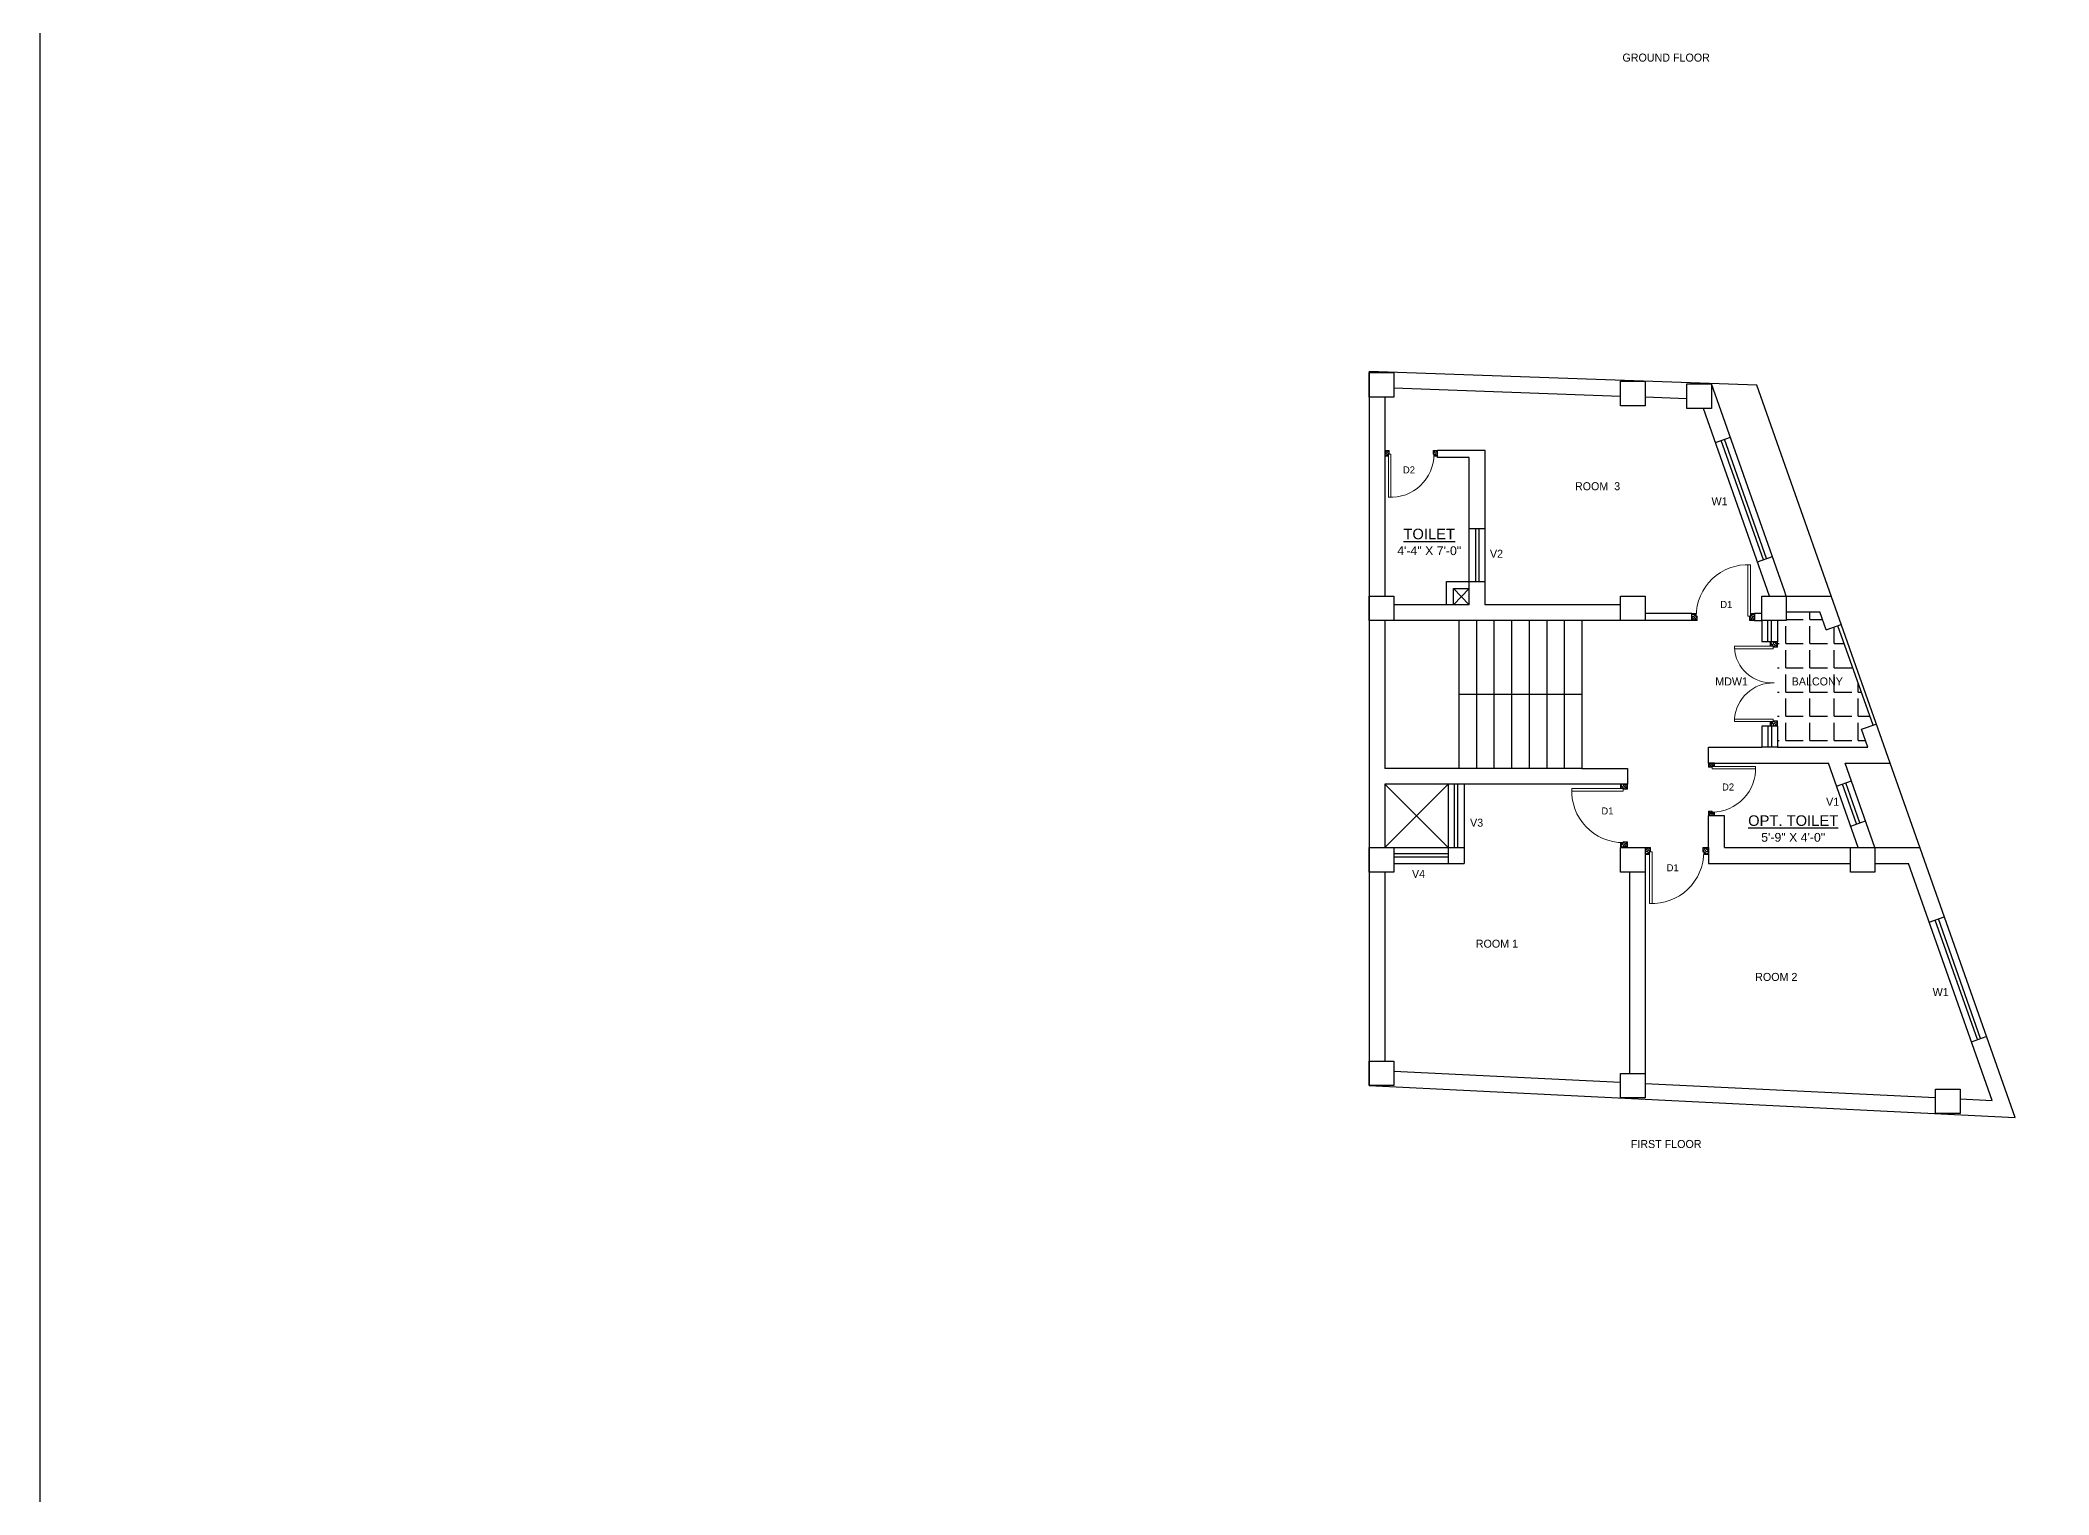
# Model space of a CAD drawing. Header units: inches. Extents: x -4105 to 12660, y -16184 to -3174.
# Drawn here: x 10736 to 11878, y -14371 to -13544 of the extents above; entities that cross this region are included whole.
import ezdxf

# ---------------------------------------------------------------- set-up
doc = ezdxf.new("R2010")
doc.units = ezdxf.units.IN
doc.header["$LTSCALE"] = 0.5
doc.header["$MEASUREMENT"] = 0
for name, color, linetype, lineweight in [('door', 202, 'Continuous', 5), ('Ele', 7, 'Continuous', 30), ('Toilet', 7, 'Continuous', 25), ('wall', 20, 'Continuous', 40)]:
    doc.layers.add(name, color=color, linetype=linetype, lineweight=lineweight)
doc.styles.add('arial', font='arial.ttf')
doc.styles.get("Standard").update_dxf_attribs({"font": 'arial.ttf'})

# ---------------------------------------------------------------- blocks, each defined once
blk = doc.blocks.new('A$C27B36B59')
at = {"layer": 'door'}
for p, q in [((0, 4), (0, 0)), ((2.5, 4), (0, 4)), ((0, 0), (3, 0)), ((2.5, 2.5), (2.5, 4)), ((3, 2.5), (2.5, 2.5)), ((3, 0), (3, 2.5))]:
    blk.add_line(p, q, dxfattribs=at)
for centre, radius, start, end in [((-1.4, -0.5), 4.75, 22.1411, 72.838), ((1.3, 2.1), 1.64, 45.138, 144.8948), ((2.2, 0.3), 2.49, 83.3149, 152.658), ((0.1, 0.4), 2.05, 349.4875, 93.6805), ((2, -0.5), 2.01, 58.7447, 166.495), ((-0.1, 0.3), 1.13, 343.542, 86.947), ((2.1, -0.4), 1.17, 38.2816, 160.1519)]:
    blk.add_arc(centre, radius, start, end, dxfattribs=at)
blk = doc.blocks.new('D2')
at = {"layer": 'door'}
for p, q in [((74474, 24047.6), (74474, 24018.1)), ((74474, 24047.6), (74475.5, 24047.6)), ((74475.5, 24047.6), (74475.5, 24018.1))]:
    blk.add_line(p, q, dxfattribs=at)
blk.add_arc((74474, 24047.6), 29.5, 180, 272.9146, dxfattribs=at)
at = {"layer": 'door', "xscale": -1, "rotation": 180}
blk.add_blockref('A$C27B36B59', (74442, 24050.1), dxfattribs=at)
at = {"layer": 'door', "rotation": 180}
blk.add_blockref('A$C27B36B59', (74478, 24050.1), dxfattribs=at)

msp = doc.modelspace()

# ---------------------------------------------------------------- hatches: boundary and pattern name
at = {"layer": 'Toilet'}
h = msp.add_hatch(dxfattribs=at)
h.set_pattern_fill('ANGLE', color=256, scale=50)
h.set_pattern_definition([(0, (0, 0), (0, 13.75), [10, -3.75]), (90, (0, 0), (-13.75, 8e-16), [10, -3.75])])
h.paths.add_polyline_path([(11758.4, -13877.3), (11751.8, -13879.6), (11748.2, -13869.4), (11729.1, -13869.4), (11729.1, -13874.4), (11724.1, -13874.4), (11724.1, -13886.4), (11724.1, -13934.4), (11724.1, -13946.4), (11775.4, -13946.4), (11771.8, -13936.2), (11778.4, -13933.8)])
h.paths.add_polyline_path([(11730.2, -13913.9), (11762.8, -13913.9), (11762.8, -13904.1), (11730.2, -13904.1)], flags=24)

# ---------------------------------------------------------------- linework, layer by layer
at = {"layer": 'door', "ltscale": 0.5}
for p, q in [((11721.6, -13888.9), (11699.6, -13888.9)), ((11699.6, -13890.4), (11699.6, -13888.9)), ((11721.6, -13890.4), (11699.6, -13890.4)), ((11720, -13886.4), (11720, -13888.8)), ((11721.6, -13888.9), (11721.6, -13890.4)), ((11721.7, -13889.4), (11724.1, -13889.4)), ((11699.6, -13930.4), (11699.6, -13931.8)), ((11721.6, -13930.4), (11699.6, -13930.4)), ((11721.6, -13931.8), (11721.6, -13930.4)), ((11721.6, -13931.8), (11699.6, -13931.8)), ((11720, -13934.4), (11720, -13931.9)), ((11721.7, -13931.3), (11724.1, -13931.3)), ((11724.1, -13934.4), (11724.1, -13931.3))]:
    msp.add_line(p, q, dxfattribs=at)
for centre, radius, start, end in [((11720.7, -13888.7), 21.1, 182.8998, 273.7401), ((11721.7, -13931.9), 22.1, 88.9391, 176.0186)]:
    msp.add_arc(centre, radius, start, end, dxfattribs=at)
at = {"layer": 'Toilet'}
for p, q in [((11712.4, -13740.6), (11491.9, -13732.8)), ((11491.9, -13732.8), (11491.9, -14138.8)), ((11500.9, -13747.3), (11500.9, -13827.9)), ((11634.9, -13746.9), (11505.9, -13742.3)), ((11672.6, -13748.2), (11648.9, -13747.3)), ((11691, -13752.1), (11686.6, -13739.7)), ((11859.1, -14156.9), (11712.4, -13740.6)), ((11719.6, -13860.4), (11682, -13753.7)), ((11728.1, -13857.4), (11691, -13752.1)), ((11688.8, -13773.1), (11697.3, -13770.1)), ((11557.9, -13777.6), (11530.9, -13777.6)), ((11530.9, -13781.6), (11530.9, -13777.6)), ((11548.9, -13781.6), (11530.9, -13781.6)), ((11548.9, -13856.1), (11548.9, -13781.6)), ((11557.9, -13865.4), (11557.9, -13777.6)), ((11716.1, -13839.8), (11692.1, -13771.9)), ((11717.9, -13839.1), (11694, -13771.2)), ((11548.9, -13822.1), (11557.9, -13822.1)), ((11552.4, -13822.1), (11552.4, -13852.1)), ((11554.4, -13822.1), (11554.4, -13852.1)), ((11500.9, -13827.9), (11500.9, -13860.4)), ((11712.8, -13841), (11721.2, -13838)), ((11535.9, -13865.4), (11535.9, -13852.1)), ((11535.9, -13852.1), (11548.9, -13852.1)), ((11539.9, -13865.4), (11539.9, -13856.1)), ((11539.9, -13856.1), (11548.9, -13856.1)), ((11539.9, -13856.1), (11548.9, -13865.4)), ((11539.9, -13865.4), (11548.9, -13856.1)), ((11548.9, -13852.1), (11557.9, -13852.1)), ((11548.9, -13865.4), (11548.9, -13856.1)), ((11719.6, -13860.4), (11754.6, -13860.4)), ((11729.1, -13860.4), (11728.1, -13857.4)), ((11539.9, -13865.4), (11505.9, -13865.4)), ((11548.9, -13865.4), (11539.9, -13865.4)), ((11634.9, -13865.4), (11557.9, -13865.4)), ((11675.4, -13870.4), (11648.9, -13870.4)), ((11675.4, -13874.4), (11675.4, -13870.4)), ((11715.1, -13870.4), (11711.1, -13870.4)), ((11711.1, -13874.4), (11711.1, -13870.4)), ((11729.1, -13869.4), (11748.2, -13869.4)), ((11751.8, -13879.6), (11748.2, -13869.4)), ((11500.9, -13874.4), (11500.9, -13958.4)), ((11634.9, -13874.4), (11500.9, -13874.4)), ((11542.9, -13874.4), (11542.9, -13916.4)), ((11552.9, -13874.4), (11552.9, -13916.4)), ((11562.9, -13874.4), (11562.9, -13916.4)), ((11572.9, -13874.4), (11572.9, -13916.4)), ((11582.9, -13874.4), (11582.9, -13916.4)), ((11592.9, -13874.4), (11592.9, -13916.4)), ((11602.9, -13874.4), (11602.9, -13916.4)), ((11612.9, -13874.4), (11612.9, -13916.4)), ((11675.4, -13874.4), (11648.9, -13874.4)), ((11711.1, -13874.4), (11715.1, -13874.4)), ((11715.1, -13874.4), (11715.1, -13886.4)), ((11718.6, -13886.4), (11718.6, -13874.4)), ((11720.6, -13886.4), (11720.6, -13874.4)), ((11724.1, -13874.4), (11724.1, -13886.4)), ((11751.8, -13879.6), (11760.3, -13876.6)), ((11778.4, -13933.8), (11758.4, -13877.3)), ((11724.1, -13886.4), (11715.1, -13886.4)), ((11612.9, -13916.4), (11542.9, -13916.4)), ((11542.9, -13916.4), (11542.9, -13958.4)), ((11552.9, -13916.4), (11552.9, -13958.4)), ((11562.9, -13916.4), (11562.9, -13958.4)), ((11572.9, -13916.4), (11572.9, -13958.4)), ((11582.9, -13916.4), (11582.9, -13958.4)), ((11592.9, -13916.4), (11592.9, -13958.4)), ((11602.9, -13916.4), (11602.9, -13958.4)), ((11612.9, -13916.4), (11612.9, -13958.4)), ((11715.1, -13934.4), (11715.1, -13946.4)), ((11724.1, -13934.4), (11715.1, -13934.4)), ((11718.6, -13934.4), (11718.6, -13946.4)), ((11720.6, -13934.4), (11720.6, -13946.4)), ((11724.1, -13934.4), (11724.1, -13946.4)), ((11771.8, -13936.2), (11780.2, -13933.2)), ((11775.4, -13946.4), (11771.8, -13936.2)), ((11684.9, -13955.4), (11684.9, -13946.4)), ((11684.9, -13946.4), (11715.1, -13946.4)), ((11724.1, -13946.4), (11715.1, -13946.4)), ((11724.1, -13946.4), (11775.4, -13946.4)), ((11612.9, -13958.4), (11500.9, -13958.4)), ((11612.9, -13958.4), (11638.9, -13958.4)), ((11638.9, -13958.4), (11638.9, -13967.4)), ((11684.9, -13955.4), (11753.1, -13955.4)), ((11770, -14003.4), (11753.1, -13955.4)), ((11779.5, -14003.4), (11762.6, -13955.4)), ((11762.6, -13955.4), (11788.1, -13955.4)), ((11500.9, -13967.4), (11500.9, -14003.4)), ((11638.9, -13967.4), (11500.9, -13967.4)), ((11500.9, -14003.4), (11536.9, -13967.4)), ((11536.9, -14003.4), (11500.9, -13967.4)), ((11536.9, -13967.4), (11536.9, -14003.4)), ((11540.4, -14003.4), (11540.4, -13967.4)), ((11542.4, -14003.4), (11542.4, -13967.4)), ((11545.9, -13967.4), (11545.9, -14012.4)), ((11757.7, -13968.5), (11766.2, -13965.5)), ((11769, -13990), (11761, -13967.4)), ((11770.9, -13989.3), (11762.9, -13966.7)), ((11684.9, -14003.4), (11684.9, -13985.4)), ((11693.9, -13985.4), (11684.9, -13985.4)), ((11693.9, -14003.4), (11693.9, -13985.4)), ((11765.7, -13991.2), (11774.2, -13988.2)), ((11505.9, -14003.4), (11536.9, -14003.4)), ((11536.9, -14006.9), (11505.9, -14006.9)), ((11536.9, -14008.9), (11505.9, -14008.9)), ((11536.9, -14003.4), (11536.9, -14012.4)), ((11536.9, -14003.4), (11545.9, -14003.4)), ((11684.9, -14003.4), (11684.9, -14012.4)), ((11693.9, -14003.4), (11770, -14003.4)), ((11779.5, -14003.4), (11805, -14003.4)), ((11500.9, -14017.4), (11500.9, -14124.8)), ((11505.9, -14012.4), (11545.9, -14012.4)), ((11639.9, -14017.4), (11639.9, -14131.8)), ((11648.9, -14017.4), (11648.9, -14137.7)), ((11684.9, -14012.4), (11765.5, -14012.4)), ((11779.5, -14012.4), (11798.6, -14012.4)), ((11846.2, -14147.2), (11798.6, -14012.4)), ((11810.4, -14045.9), (11818.9, -14042.9)), ((11837.7, -14112.6), (11813.7, -14044.7)), ((11839.5, -14111.9), (11815.6, -14044)), ((11834.4, -14113.8), (11842.8, -14110.8)), ((11505.9, -14130.5), (11634.9, -14136.8)), ((11491.9, -14138.8), (11859.1, -14156.9)), ((11648.9, -14137.5), (11813.9, -14145.6)), ((11827.9, -14146.3), (11846.2, -14147.2))]:
    msp.add_line(p, q, dxfattribs=at)
at = {"layer": 'Toilet', "color": 3}
msp.add_lwpolyline([(10736.5, -12656), (12660, -12656), (12660, -16184.4), (10736.5, -16184.4)], close=True, dxfattribs=at)
at = {"layer": 'Toilet'}
for points in [[(11491.9, -13733.3), (11505.9, -13733.3), (11505.9, -13747.3), (11491.9, -13747.3)], [(11634.9, -13738.3), (11648.9, -13738.3), (11648.9, -13752.3), (11634.9, -13752.3)], [(11672.6, -13739.7), (11686.6, -13739.7), (11686.6, -13753.7), (11672.6, -13753.7)], [(11491.9, -13860.4), (11505.9, -13860.4), (11505.9, -13874.4), (11491.9, -13874.4)], [(11634.9, -13860.4), (11648.9, -13860.4), (11648.9, -13874.4), (11634.9, -13874.4)], [(11715.1, -13860.4), (11729.1, -13860.4), (11729.1, -13874.4), (11715.1, -13874.4)], [(11491.9, -14003.4), (11505.9, -14003.4), (11505.9, -14017.4), (11491.9, -14017.4)], [(11634.9, -14003.4), (11648.9, -14003.4), (11648.9, -14017.4), (11634.9, -14017.4)], [(11765.5, -14003.4), (11779.5, -14003.4), (11779.5, -14017.4), (11765.5, -14017.4)], [(11491.9, -14124.8), (11505.9, -14124.8), (11505.9, -14138.8), (11491.9, -14138.8)], [(11634.9, -14131.8), (11648.9, -14131.8), (11648.9, -14145.8), (11634.9, -14145.8)], [(11813.9, -14140.7), (11827.9, -14140.7), (11827.9, -14154.7), (11813.9, -14154.7)]]:
    msp.add_lwpolyline(points, close=True, dxfattribs=at)

# ---------------------------------------------------------------- block references
at = {"layer": 'door', "yscale": 1.023696682466134, "zscale": 1.023696682464479}
for p, xscale, rotation in [((11724.1, -13886.4), -1.023696682466134, 90.00000000006979), ((11724.1, -13934.4), 1.023696682466134, 90.00000000006983)]:
    msp.add_blockref('A$C27B36B59', p, dxfattribs=dict(at, xscale=xscale, rotation=rotation))
at = {"layer": 'wall', "color": 2, "linetype": 'ByBlock'}
for p, xscale, yscale, zscale in [((73565.9, -33819.4), -0.8333333333285103, 0.8333333333285103, 0.8333333333267571), ((85662.1, -37903.4), -0.993758995122728, 0.993758995122728, 0.993758995122728)]:
    msp.add_blockref('D2', p, dxfattribs=dict(at, xscale=xscale, yscale=yscale, zscale=zscale))
for p, xscale, yscale, zscale, rotation in [((-62302, 10025.6), -0.993758995122728, 0.993758995122728, 0.993758995122728, 180), ((31726.7, -76020.3), 0.8333333333285103, 0.8333333333285103, 0.8333333333267571, 90.00000000000001), ((-12261.1, -87980.5), -0.993758995122728, 0.993758995122728, 0.993758995122728, 270)]:
    msp.add_blockref('D2', p, dxfattribs=dict(at, xscale=xscale, yscale=yscale, zscale=zscale, rotation=rotation))

# ---------------------------------------------------------------- texts
at = {"layer": 'Ele', "color": 0, "ltscale": 2, "style": 'arial'}
for s, insert, char_height, attachment_point in [('{\\fCentury Gothic|b0|i0|c0|p34;GROUND FLOOR }', (11660.8, -13552), 4.55, 2), ('{\\fCentury Gothic|b0|i0|c0|p34;D2}', (11514.6, -13786.7), 4, 2), ('{\\fCentury Gothic|b0|i0|c0|p34;ROOM  3}', (11621.8, -13795.7), 4.55, 2), ('{\\fCentury Gothic|b0|i0|c0|p34; W1}', (11690.3, -13804.3), 4.55, 2), ('{\\fCentury Gothic|b0|i0|c0|p34; V2}', (11563.5, -13834.1), 4.55, 2), ('{\\fCentury Gothic|b0|i0|c0|p34;D1}', (11695, -13867.2), 4, 8), ('{\\fCentury Gothic|b0|i0|c0|p34;MDW1}', (11698, -13906.7), 4.55, 2), ('{\\fCentury Gothic|b0|i0|c0|p34;BALCONY}', (11746.7, -13906.7), 4.55, 2), ('{\\fCentury Gothic|b0|i0|c0|p34;D2}', (11696, -13971), 4, 8), ('{\\fCentury Gothic|b0|i0|c0|p34; V1}', (11754.6, -13975.1), 4.55, 2), ('{\\fCentury Gothic|b0|i0|c0|p34; V3}', (11552.2, -13987), 4.55, 2), ('{\\fCentury Gothic|b0|i0|c0|p34;D1}', (11627.4, -13980.6), 4, 2), ('{\\fCentury Gothic|b0|i0|c0|p34; V4}', (11519.2, -14016.1), 4.55, 2), ('{\\fCentury Gothic|b0|i0|c0|p34;D1}', (11664.5, -14012.9), 4, 2), ('{\\fCentury Gothic|b0|i0|c0|p34;ROOM 1}', (11564.6, -14055.8), 4.55, 2), ('{\\fCentury Gothic|b0|i0|c0|p34;ROOM 2}', (11723.4, -14074.7), 4.55, 2), ('{\\fCentury Gothic|b0|i0|c0|p34; W1}', (11816, -14083.3), 4.55, 2), ('{\\fCentury Gothic|b0|i0|c0|p34;FIRST FLOOR }', (11660.8, -14169.7), 4.55, 2)]:
    msp.add_mtext(s, dxfattribs=dict(at, insert=insert, char_height=char_height, attachment_point=attachment_point))
at = {"layer": 'Ele', "color": 0, "ltscale": 2, "char_height": 6}
for s, insert, attachment_point in [('{\\LTOILET\\fArial TUR|b0|i0|c162|p34;\\P\\fArial TUR|b0|i0|c0|p34;\\H0.8333x;\\l4\\fArial TUR|b0|i0|c162|p34;\'-4" X \\fArial TUR|b0|i0|c0|p34;7\\fArial TUR|b0|i0|c162|p34;\'-0"}', (11526.1, -13837.2), 8), ('{\\fArial TUR|b0|i0|c162|p34;\\LOPT. TOILET\\P\\fArial TUR|b0|i0|c0|p34;\\H0.8333x;\\l5\\fArial TUR|b0|i0|c162|p34;\'-\\fArial TUR|b0|i0|c0|p34;9\\fArial TUR|b0|i0|c162|p34;" X \\fArial TUR|b0|i0|c0|p34;4\\fArial TUR|b0|i0|c162|p34;\'-0"}', (11733, -13985.1), 2)]:
    msp.add_mtext(s, dxfattribs=dict(at, insert=insert, attachment_point=attachment_point))

doc.saveas('drawing.dxf')
